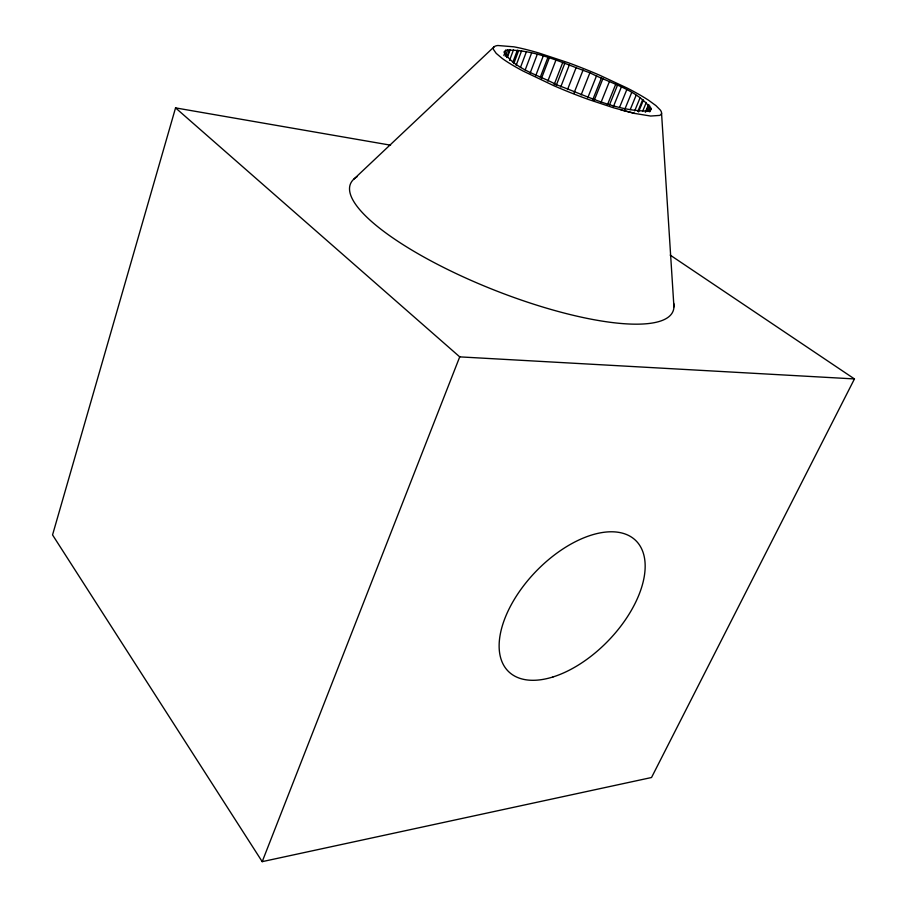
<?xml version="1.0" encoding="UTF-8"?>
<svg xmlns="http://www.w3.org/2000/svg" width="907" height="907" viewBox="0 0 907 907"><rect width="100%" height="100%" fill="white"/><g stroke="black" fill="none" stroke-linecap="round" stroke-linejoin="round"><path stroke-width="1.36" d="M390.566 145.177L175.55 107.888L52.549 534.915L262.202 861.65L651.521 777.514L854.451 378.933L670.182 255.105M503.839 55.531L505.811 50.236C535.051 49.091 562.828 63.32 589.901 72.775C609.923 83.206 638.006 89.929 651.056 109.089L649.979 111.674M505.29 56.37L507.75 49.783M506.684 57.515L509.621 49.636M507.308 57.492L510.244 49.624M509.553 60.372L513.521 49.749M512.92 62.061L517.375 50.168M513.77 63.592L518.725 50.395M516.14 65.327L521.582 50.849M520.437 67.526L526.377 51.801M525.176 69.986L531.604 53.014M530.187 72.979L537.227 54.465M535.64 75.916L543.191 56.143M540.289 77.276L547.862 57.538M541.218 79.011L549.291 57.98M547.839 81.097L555.934 60.123M554.132 84.68L562.759 62.436M556.229 85.417L564.868 63.184M560.719 87.004L569.381 64.794M262.202 861.65L459.724 356.87L175.55 107.888M567.533 89.521L576.24 67.345M573.848 93.478L583.099 70.009M581.126 94.918L589.901 72.775M587.781 97.752L596.613 75.598M592.679 99.906L601.545 77.753M594.13 100.564L603.008 78.399M601.092 102.242L609.493 81.369M607.248 105.235L615.694 84.34M609.527 104.827L617.474 85.224M613.325 106.765L621.295 87.14M619.708 107.003L626.669 89.952M624.73 109.509L631.612 92.707M630.229 109.611L636.09 95.348M634.696 110.881L640.059 97.865M637.825 111.402L642.678 99.668M638.539 111.946L643.403 100.189M642.553 111.482L646.294 102.446M645.308 112.275L648.539 104.509M646.306 111.55L649.004 105.065M647.87 111.459L650.036 106.255M649.265 111.742L650.897 107.82M651.056 109.089L649.185 110.949C616.919 111.856 586.341 95.575 556.637 84.816C539.155 75.088 514.972 69.567 503.986 52.016L505.811 50.236M353.9 179.098L494.088 46.824M459.724 356.87L854.451 378.933M634.787 113.443L650.614 116.039L659.616 115.416A90.258 13.605 21.5 0 0 660.262 109.974L655.897 105.586L648.709 100.348A90.258 13.605 21.5 0 0 627.247 88.104L599.164 74.998A90.258 13.605 21.5 0 0 568.258 62.73L538.486 52.889A90.258 13.605 21.5 0 0 513.804 46.813L497.852 45.509A90.258 13.605 21.5 0 0 493.487 49.466L496.186 53.366L502.172 58.399A90.258 13.605 21.5 0 0 523.271 71.143L553.735 85.666A90.258 13.605 21.5 0 0 588.371 99.43L613.381 107.74L634.787 113.443L621.023 109.962M661.554 113.307L673.935 306.861M673.618 303.165A173.396 45.917 21.5 0 1 492.127 289.22A173.396 45.917 21.5 0 1 357.029 176.786M553.032 676.939A91.312 50.089 -45.9 0 0 642.746 551.479A91.312 50.089 -45.9 0 0 520.663 589.754A91.312 50.089 -45.9 0 0 553.032 676.939"/></g></svg>
